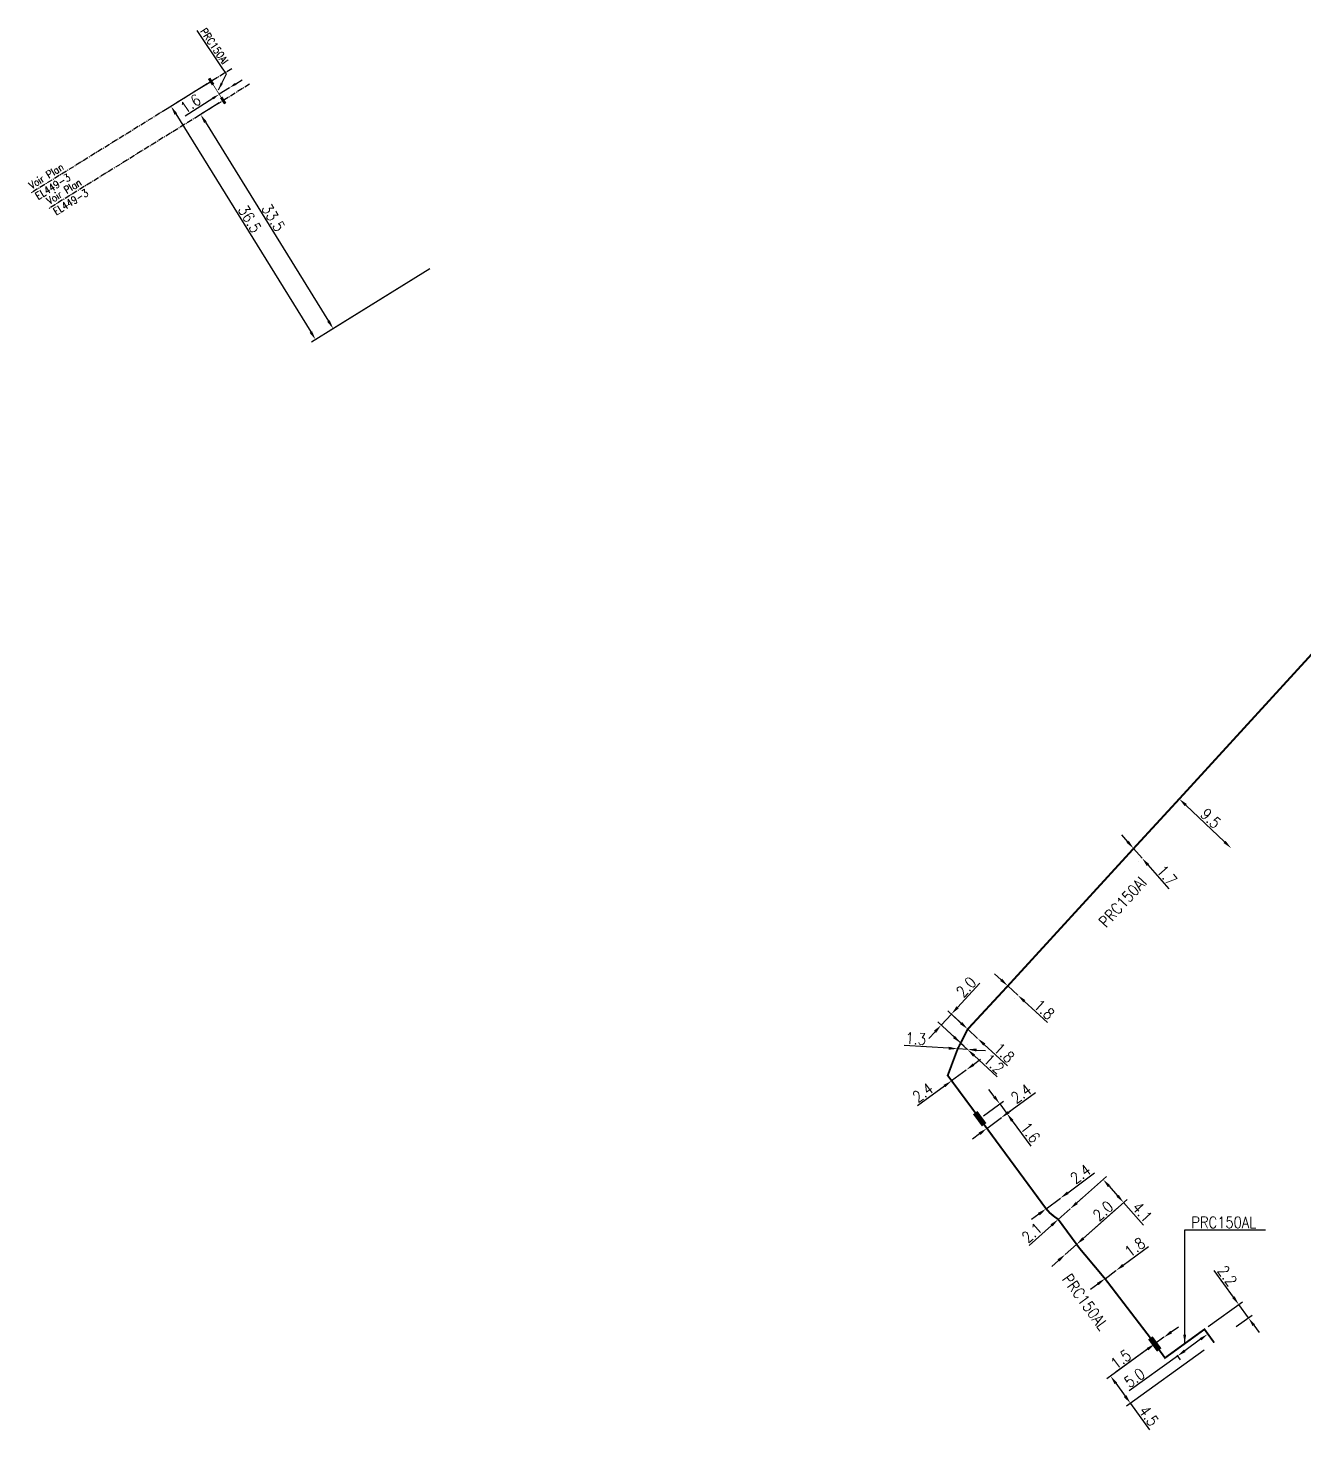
# Model space of a CAD drawing. Header units: millimetres. Extents: x 108263 to 108641, y 127000 to 128003.
# Drawn here: x 108262.6 to 108432.3, y 127700.7 to 127887.2 of the extents above; entities that cross this region are included whole.
import ezdxf
from ezdxf.enums import TextEntityAlignment as Align

# ---------------------------------------------------------------- set-up
doc = ezdxf.new("R2010")
doc.units = ezdxf.units.MM
doc.header["$PDMODE"] = 34
doc.linetypes.add('CENTER2', pattern=[1.125, 0.75, -0.125, 0.125, -0.125])
doc.layers.get('0').update_dxf_attribs({"linetype": 'CONTINUOUS'})
doc.layers.get('Defpoints').update_dxf_attribs({"linetype": 'CONTINUOUS'})
for name, color, linetype in [('M_110', 1, 'M_ST_10'), ('M_300', 7, 'CONTINUOUS'), ('M_930', 7, 'CONTINUOUS')]:
    doc.layers.add(name, color=color, linetype=linetype)
doc.styles.add('M_ROMANS', font='ROMANS.shx', dxfattribs={"width": 0.75})
doc.styles.get("Standard").update_dxf_attribs({"font": 'romans.shx', "width": 0.85})
doc.linetypes.add('M_ST_10', pattern='A,5,-0.3,["++",Standard,S=1,R=0,X=0,Y=-0.5],-2.8', length=8.1)
doc.dimstyles.get("Standard").update_dxf_attribs({"dimtxt": 1.5, "dimasz": 1.2, "dimexe": 0.625, "dimexo": 0.625, "dimgap": 0.25, "dimtad": 1, "dimdec": 1, "dimzin": 0, "dimdsep": 46, "dimtxsty": 'Standard', "dimcen": -0.5, "dimadec": 0, "dimazin": 0, "dimtfac": 1, "dimtdec": 1, "dimtmove": 0, "dimatfit": 3, "dimfxl": 0, "dimtolj": 1, "dimtzin": 0, "dimarcsym": 0})

# ---------------------------------------------------------------- blocks, each defined once
blk = doc.blocks.new('M_300_03')
at = {"color": 0, "linetype": 'Continuous'}
blk.add_solid([(-1, 0.75), (-1, 0), (1, 0.75), (1, 0)], dxfattribs=at)
at = {"color": 0, "linetype": 'Continuous', "style": 'M_ROMANS', "width": 0.75, "flags": 3}
for tag, p in [('DEF_LEG', (0, -4.625)), ('DEF_COUP', (0, -7.125)), ('DEF_TYPE', (0, -9.625))]:
    blk.add_attdef(tag, text='', height=1.2, dxfattribs=at).set_placement(p, align=Align.MIDDLE)
blk = doc.blocks.new('*D28')
at = {"layer": 'Defpoints', "color": 0, "linetype": 'Continuous', "transparency": 16777216}
for p in [(108415.71, 127784.68), (108422.6, 127778.13), (108422.6, 127778.13)]:
    blk.add_point(p, dxfattribs=at)
at = {"layer": 'M_110', "color": 0, "linetype": 'Continuous', "lineweight": -2, "transparency": 16777216}
blk.add_line((108416.58, 127783.85), (108421.73, 127778.96), dxfattribs=at)
at = {"layer": 'M_110', "color": 0, "linetype": 'Continuous', "transparency": 16777216}
for points in [[(108416.72, 127784), (108416.44, 127783.71), (108415.71, 127784.68)], [(108421.87, 127779.1), (108421.6, 127778.81), (108422.6, 127778.13)]]:
    blk.add_solid(points, dxfattribs=at)
at = {"layer": 'M_110', "color": 0, "linetype": 'Continuous', "transparency": 16777216, "insert": (108419.88, 127782.09), "char_height": 1.5, "attachment_point": 5, "rotation": 316.4595}
blk.add_mtext('\\A1;9.5', dxfattribs=at)
blk = doc.blocks.new('*D29')
at = {"layer": 'Defpoints', "color": 0, "linetype": 'Continuous', "transparency": 16777216}
for p in [(108409.63, 127778.08), (108409.63, 127778.08), (108410.76, 127776.79)]:
    blk.add_point(p, dxfattribs=at)
at = {"layer": 'M_110', "color": 0, "linetype": 'Continuous', "lineweight": -2, "transparency": 16777216}
for p, q in [((108408.85, 127778.98), (108408.06, 127779.89)), ((108409.63, 127778.08), (108410.76, 127776.79)), ((108410.29, 127776.38), (108410.29, 127776.38)), ((108411.54, 127775.89), (108414.3, 127772.73))]:
    blk.add_line(p, q, dxfattribs=at)
at = {"layer": 'M_110', "color": 0, "linetype": 'Continuous', "transparency": 16777216}
for points in [[(108409, 127779.11), (108408.69, 127778.85), (108409.63, 127778.08)], [(108411.7, 127776.02), (108411.39, 127775.75), (108410.76, 127776.79)]]:
    blk.add_solid(points, dxfattribs=at)
at = {"layer": 'M_110', "color": 0, "linetype": 'Continuous', "transparency": 16777216, "insert": (108414.07, 127774.51), "char_height": 1.5, "attachment_point": 5, "rotation": 311.0642}
blk.add_mtext('\\A1;1.7', dxfattribs=at)
blk = doc.blocks.new('*D30')
at = {"layer": 'Defpoints', "color": 0, "linetype": 'Continuous', "transparency": 16777216}
for p in [(108392.9, 127759.8), (108394.22, 127758.58), (108394.22, 127758.58)]:
    blk.add_point(p, dxfattribs=at)
at = {"layer": 'M_110', "color": 0, "linetype": 'Continuous', "lineweight": -2, "transparency": 16777216}
for p, q in [((108392.02, 127760.62), (108391.14, 127761.43)), ((108392.48, 127759.34), (108392.48, 127759.34)), ((108392.9, 127759.8), (108394.22, 127758.58)), ((108393.8, 127758.12), (108393.8, 127758.12)), ((108395.1, 127757.76), (108398.18, 127754.92))]:
    blk.add_line(p, q, dxfattribs=at)
at = {"layer": 'M_110', "color": 0, "linetype": 'Continuous', "transparency": 16777216}
for points in [[(108392.16, 127760.76), (108391.88, 127760.47), (108392.9, 127759.8)], [(108395.24, 127757.91), (108394.97, 127757.62), (108394.22, 127758.58)]]:
    blk.add_solid(points, dxfattribs=at)
at = {"layer": 'M_110', "color": 0, "linetype": 'Continuous', "transparency": 16777216, "insert": (108397.76, 127756.67), "char_height": 1.5, "attachment_point": 5, "rotation": 317.2069}
blk.add_mtext('\\A1;1.8', dxfattribs=at)
blk = doc.blocks.new('*D31')
at = {"layer": 'Defpoints', "color": 0, "linetype": 'Continuous', "transparency": 16777216}
for p in [(108387.57, 127754.05), (108388.89, 127752.82), (108388.89, 127752.82)]:
    blk.add_point(p, dxfattribs=at)
at = {"layer": 'M_110', "color": 0, "linetype": 'Continuous', "lineweight": -2, "transparency": 16777216}
for p, q in [((108386.69, 127754.86), (108385.81, 127755.68)), ((108387.57, 127754.05), (108388.89, 127752.82)), ((108389.77, 127752.01), (108392.85, 127749.16))]:
    blk.add_line(p, q, dxfattribs=at)
at = {"layer": 'M_110', "color": 0, "linetype": 'Continuous', "transparency": 16777216}
for points in [[(108386.83, 127755.01), (108386.56, 127754.72), (108387.57, 127754.05)], [(108389.91, 127752.16), (108389.64, 127751.86), (108388.89, 127752.82)]]:
    blk.add_solid(points, dxfattribs=at)
at = {"layer": 'M_110', "color": 0, "linetype": 'Continuous', "transparency": 16777216, "insert": (108392.43, 127750.91), "char_height": 1.5, "attachment_point": 5, "rotation": 317.2079}
blk.add_mtext('\\A1;1.8', dxfattribs=at)
blk = doc.blocks.new('*D32')
at = {"layer": 'Defpoints', "color": 0, "linetype": 'Continuous', "transparency": 16777216}
for p in [(108386.63, 127752.2), (108387.54, 127751.36), (108387.54, 127751.36)]:
    blk.add_point(p, dxfattribs=at)
at = {"layer": 'M_110', "color": 0, "linetype": 'Continuous', "lineweight": -2, "transparency": 16777216}
for p, q in [((108385.75, 127753.01), (108384.87, 127753.83)), ((108386.63, 127752.2), (108387.54, 127751.36)), ((108388.42, 127750.54), (108391.49, 127747.7))]:
    blk.add_line(p, q, dxfattribs=at)
at = {"layer": 'M_110', "color": 0, "linetype": 'Continuous', "transparency": 16777216}
for points in [[(108385.88, 127753.16), (108385.61, 127752.87), (108386.63, 127752.2)], [(108388.55, 127750.69), (108388.28, 127750.39), (108387.54, 127751.36)]]:
    blk.add_solid(points, dxfattribs=at)
at = {"layer": 'M_110', "color": 0, "linetype": 'Continuous', "transparency": 16777216, "insert": (108391.07, 127749.44), "char_height": 1.5, "attachment_point": 5, "rotation": 317.2079}
blk.add_mtext('\\A1;1.2', dxfattribs=at)
blk = doc.blocks.new('*D33')
at = {"layer": 'Defpoints', "color": 0, "linetype": 'Continuous', "transparency": 16777216}
for p in [(108386.24, 127751.44), (108387.54, 127751.36), (108387.54, 127751.36)]:
    blk.add_point(p, dxfattribs=at)
at = {"layer": 'M_110', "color": 0, "linetype": 'Continuous', "lineweight": -2, "transparency": 16777216}
for p, q in [((108385.04, 127751.51), (108379.12, 127751.89)), ((108387.54, 127751.36), (108386.24, 127751.44)), ((108386.28, 127752.06), (108386.28, 127752.06)), ((108387.57, 127751.98), (108387.57, 127751.98)), ((108388.73, 127751.28), (108389.93, 127751.21))]:
    blk.add_line(p, q, dxfattribs=at)
at = {"layer": 'M_110', "color": 0, "linetype": 'Continuous', "transparency": 16777216}
for points in [[(108385.05, 127751.71), (108385.03, 127751.32), (108386.24, 127751.44)], [(108388.75, 127751.48), (108388.72, 127751.08), (108387.54, 127751.36)]]:
    blk.add_solid(points, dxfattribs=at)
at = {"layer": 'M_110', "color": 0, "linetype": 'Continuous', "transparency": 16777216, "insert": (108380.67, 127752.79), "char_height": 1.5, "attachment_point": 5, "rotation": 356.3841}
blk.add_mtext('\\A1;1.3', dxfattribs=at)
blk = doc.blocks.new('*D34')
at = {"layer": 'Defpoints', "color": 0, "linetype": 'Continuous', "transparency": 16777216}
for p in [(108385.4, 127756.06), (108387.57, 127754.05), (108387.54, 127751.36)]:
    blk.add_point(p, dxfattribs=at)
at = {"layer": 'M_110', "color": 0, "linetype": 'Continuous', "lineweight": -2, "transparency": 16777216}
for p, q in [((108386.21, 127756.94), (108389.18, 127760.15)), ((108384.04, 127754.59), (108385.4, 127756.06)), ((108387.11, 127754.47), (108384.94, 127756.48)), ((108383.23, 127753.71), (108382.41, 127752.83)), ((108387.08, 127751.78), (108383.58, 127755.02))]:
    blk.add_line(p, q, dxfattribs=at)
at = {"layer": 'M_110', "color": 0, "linetype": 'Continuous', "transparency": 16777216}
for points in [[(108386.07, 127757.08), (108386.36, 127756.8), (108385.4, 127756.06)], [(108383.08, 127753.85), (108383.37, 127753.57), (108384.04, 127754.59)]]:
    blk.add_solid(points, dxfattribs=at)
at = {"layer": 'M_110', "color": 0, "linetype": 'Continuous', "transparency": 16777216, "insert": (108387.37, 127759.66), "char_height": 1.5, "attachment_point": 5, "rotation": 47.2079}
blk.add_mtext('\\A1;2.0', dxfattribs=at)
blk = doc.blocks.new('*D35')
at = {"layer": 'Defpoints', "color": 0, "linetype": 'Continuous', "transparency": 16777216}
for p in [(108387.36, 127748.62), (108387.36, 127748.62), (108385.43, 127747.19)]:
    blk.add_point(p, dxfattribs=at)
at = {"layer": 'M_110', "color": 0, "linetype": 'Continuous', "lineweight": -2, "transparency": 16777216}
for p, q in [((108388.33, 127749.33), (108389.29, 127750.05)), ((108387.36, 127748.62), (108385.43, 127747.19)), ((108384.47, 127746.48), (108380.91, 127743.84))]:
    blk.add_line(p, q, dxfattribs=at)
at = {"layer": 'M_110', "color": 0, "linetype": 'Continuous', "transparency": 16777216}
for points in [[(108388.21, 127749.49), (108388.45, 127749.17), (108387.36, 127748.62)], [(108384.35, 127746.64), (108384.59, 127746.32), (108385.43, 127747.19)]]:
    blk.add_solid(points, dxfattribs=at)
at = {"layer": 'M_110', "color": 0, "linetype": 'Continuous', "transparency": 16777216, "insert": (108381.61, 127745.61), "char_height": 1.5, "attachment_point": 5, "rotation": 36.4978}
blk.add_mtext('\\A1;2.4', dxfattribs=at)
blk = doc.blocks.new('*D36')
at = {"layer": 'Defpoints', "color": 0, "linetype": 'Continuous', "transparency": 16777216}
for p in [(108399.93, 127731.59), (108399.93, 127731.59), (108398, 127730.16)]:
    blk.add_point(p, dxfattribs=at)
at = {"layer": 'M_110', "color": 0, "linetype": 'Continuous', "lineweight": -2, "transparency": 16777216}
for p, q in [((108400.89, 127732.3), (108404.45, 127734.94)), ((108398, 127730.16), (108399.93, 127731.59)), ((108397.03, 127729.45), (108396.07, 127728.73)), ((108397.62, 127730.66), (108397.62, 127730.66))]:
    blk.add_line(p, q, dxfattribs=at)
at = {"layer": 'M_110', "color": 0, "linetype": 'Continuous', "transparency": 16777216}
for points in [[(108400.77, 127732.46), (108401.01, 127732.14), (108399.93, 127731.59)], [(108396.91, 127729.61), (108397.15, 127729.28), (108398, 127730.16)]]:
    blk.add_solid(points, dxfattribs=at)
at = {"layer": 'M_110', "color": 0, "linetype": 'Continuous', "transparency": 16777216, "insert": (108402.56, 127734.78), "char_height": 1.5, "attachment_point": 5, "rotation": 36.5076}
blk.add_mtext('\\A1;2.4', dxfattribs=at)
blk = doc.blocks.new('*D37')
at = {"layer": 'Defpoints', "color": 0, "linetype": 'Continuous', "transparency": 16777216}
for p in [(108407.28, 127721.93), (108407.28, 127721.93), (108405.83, 127720.86)]:
    blk.add_point(p, dxfattribs=at)
at = {"layer": 'M_110', "color": 0, "linetype": 'Continuous', "lineweight": -2, "transparency": 16777216}
for p, q in [((108408.24, 127722.65), (108411.61, 127725.14)), ((108405.83, 127720.86), (108407.28, 127721.93)), ((108404.86, 127720.15), (108403.9, 127719.43)), ((108406.2, 127720.36), (108406.2, 127720.36))]:
    blk.add_line(p, q, dxfattribs=at)
at = {"layer": 'M_110', "color": 0, "linetype": 'Continuous', "transparency": 16777216}
for points in [[(108408.12, 127722.81), (108408.36, 127722.49), (108407.28, 127721.93)], [(108404.75, 127720.31), (108404.98, 127719.99), (108405.83, 127720.86)]]:
    blk.add_solid(points, dxfattribs=at)
at = {"layer": 'M_110', "color": 0, "linetype": 'Continuous', "transparency": 16777216, "insert": (108409.81, 127725.05), "char_height": 1.5, "attachment_point": 5, "rotation": 36.5073}
blk.add_mtext('\\A1;1.8', dxfattribs=at)
blk = doc.blocks.new('*D39')
at = {"layer": 'Defpoints', "color": 0, "linetype": 'Continuous', "transparency": 16777216}
for p in [(108419.06, 127714.13), (108419.51, 127713.5), (108415.01, 127711.2)]:
    blk.add_point(p, dxfattribs=at)
at = {"layer": 'M_110', "color": 0, "linetype": 'Continuous', "lineweight": -2, "transparency": 16777216}
for p, q in [((108418.54, 127712.8), (108416.44, 127711.27)), ((108419.43, 127713.62), (108419.88, 127712.99)), ((108415.46, 127710.57), (108409.06, 127705.93)), ((108415.38, 127710.69), (108415.83, 127710.06))]:
    blk.add_line(p, q, dxfattribs=at)
at = {"layer": 'M_110', "color": 0, "linetype": 'Continuous', "transparency": 16777216}
for points in [[(108418.42, 127712.96), (108418.66, 127712.64), (108419.51, 127713.5)], [(108416.32, 127711.44), (108416.55, 127711.11), (108415.46, 127710.57)]]:
    blk.add_solid(points, dxfattribs=at)
at = {"layer": 'M_110', "color": 0, "linetype": 'Continuous', "transparency": 16777216, "insert": (108409.76, 127707.67), "char_height": 1.5, "attachment_point": 5, "rotation": 35.9021}
blk.add_mtext('\\A1;5.0', dxfattribs=at)
blk = doc.blocks.new('*D40')
at = {"layer": 'Defpoints', "color": 0, "linetype": 'Continuous', "transparency": 16777216}
for p in [(108419.06, 127714.13), (108422.79, 127714.11), (108424.91, 127715.65)]:
    blk.add_point(p, dxfattribs=at)
at = {"layer": 'M_110', "color": 0, "linetype": 'Continuous', "lineweight": -2, "transparency": 16777216}
for p, q in [((108422.92, 127718.4), (108420.36, 127721.94)), ((108419.57, 127714.49), (108424.13, 127717.8)), ((108423.29, 127714.48), (108425.42, 127716.02)), ((108424.91, 127715.65), (108423.62, 127717.43)), ((108425.62, 127714.68), (108426.32, 127713.71))]:
    blk.add_line(p, q, dxfattribs=at)
at = {"layer": 'M_110', "color": 0, "linetype": 'Continuous', "transparency": 16777216}
for points in [[(108423.08, 127718.52), (108422.76, 127718.29), (108423.62, 127717.43)], [(108425.78, 127714.79), (108425.45, 127714.56), (108424.91, 127715.65)]]:
    blk.add_solid(points, dxfattribs=at)
at = {"layer": 'M_110', "color": 0, "linetype": 'Continuous', "transparency": 16777216, "insert": (108422.1, 127721.25), "char_height": 1.5, "attachment_point": 5, "rotation": 305.9021}
blk.add_mtext('\\A1;2.2', dxfattribs=at)
blk = doc.blocks.new('*D41')
at = {"layer": 'Defpoints', "color": 0, "linetype": 'Continuous', "transparency": 16777216}
for p in [(108413.67, 127713.06), (108413.67, 127713.06), (108412.45, 127712.18)]:
    blk.add_point(p, dxfattribs=at)
at = {"layer": 'M_300', "color": 0, "linetype": 'Continuous', "lineweight": -2, "transparency": 16777216}
for p, q in [((108414.64, 127713.77), (108415.61, 127714.47)), ((108413.67, 127713.06), (108412.45, 127712.18)), ((108411.48, 127711.48), (108407.3, 127708.45))]:
    blk.add_line(p, q, dxfattribs=at)
at = {"layer": 'M_300', "color": 0, "linetype": 'Continuous', "transparency": 16777216}
for points in [[(108414.52, 127713.93), (108414.76, 127713.6), (108413.67, 127713.06)], [(108411.36, 127711.64), (108411.6, 127711.32), (108412.45, 127712.18)]]:
    blk.add_solid(points, dxfattribs=at)
at = {"layer": 'M_300', "color": 0, "linetype": 'Continuous', "transparency": 16777216, "insert": (108407.92, 127710.14), "char_height": 1.5, "attachment_point": 5, "rotation": 35.9021}
blk.add_mtext('\\A1;1.5', dxfattribs=at)
blk = doc.blocks.new('*D42')
at = {"layer": 'Defpoints', "color": 0, "linetype": 'Continuous', "transparency": 16777216}
for p in [(108412.45, 127712.18), (108419.51, 127711.74), (108406.57, 127707.92)]:
    blk.add_point(p, dxfattribs=at)
at = {"layer": 'M_300', "color": 0, "linetype": 'Continuous', "lineweight": -2, "transparency": 16777216}
for p, q in [((108411.95, 127711.82), (108406.06, 127707.56)), ((108419, 127711.37), (108408.7, 127703.91)), ((108407.27, 127706.95), (108408.5, 127705.25)), ((108409.21, 127704.28), (108411.77, 127700.74))]:
    blk.add_line(p, q, dxfattribs=at)
at = {"layer": 'M_300', "color": 0, "linetype": 'Continuous', "transparency": 16777216}
for points in [[(108407.43, 127707.07), (108407.11, 127706.84), (108406.57, 127707.92)], [(108408.67, 127705.37), (108408.34, 127705.13), (108409.21, 127704.28)]]:
    blk.add_solid(points, dxfattribs=at)
at = {"layer": 'M_300', "color": 0, "linetype": 'Continuous', "transparency": 16777216, "insert": (108411.65, 127702.61), "char_height": 1.5, "attachment_point": 5, "rotation": 305.9021}
blk.add_mtext('\\A1;4.5', dxfattribs=at)
blk = doc.blocks.new('*D43')
at = {"layer": 'Defpoints', "color": 0, "linetype": 'Continuous', "transparency": 16777216}
for p in [(108401.18, 127730.15), (108401.18, 127730.15), (108399.61, 127728.75)]:
    blk.add_point(p, dxfattribs=at)
at = {"layer": 'M_110', "color": 0, "linetype": 'Continuous', "lineweight": -2, "transparency": 16777216}
for p, q in [((108402.08, 127730.94), (108402.98, 127731.74)), ((108401.18, 127730.15), (108399.61, 127728.75)), ((108398.72, 127727.95), (108395.73, 127725.29))]:
    blk.add_line(p, q, dxfattribs=at)
at = {"layer": 'M_110', "color": 0, "linetype": 'Continuous', "transparency": 16777216}
for points in [[(108401.95, 127731.09), (108402.21, 127730.79), (108401.18, 127730.15)], [(108398.59, 127728.1), (108398.85, 127727.8), (108399.61, 127728.75)]]:
    blk.add_solid(points, dxfattribs=at)
at = {"layer": 'M_110', "color": 0, "linetype": 'Continuous', "transparency": 16777216, "insert": (108396.11, 127726.97), "char_height": 1.5, "attachment_point": 5, "rotation": 41.6937}
blk.add_mtext('\\A1;2.1', dxfattribs=at)
blk = doc.blocks.new('*D44')
at = {"layer": 'Defpoints', "color": 0, "linetype": 'Continuous', "transparency": 16777216}
for p in [(108392.05, 127742.29), (108392.05, 127742.29), (108390.12, 127740.86)]:
    blk.add_point(p, dxfattribs=at)
at = {"layer": 'M_110', "color": 0, "linetype": 'Continuous', "lineweight": -2, "transparency": 16777216}
for p, q in [((108393.01, 127743), (108396.57, 127745.64)), ((108390.12, 127740.86), (108392.05, 127742.29)), ((108389.15, 127740.15), (108388.19, 127739.43))]:
    blk.add_line(p, q, dxfattribs=at)
at = {"layer": 'M_110', "color": 0, "linetype": 'Continuous', "transparency": 16777216}
for points in [[(108392.89, 127743.16), (108393.13, 127742.84), (108392.05, 127742.29)], [(108389.04, 127740.31), (108389.27, 127739.98), (108390.12, 127740.86)]]:
    blk.add_solid(points, dxfattribs=at)
at = {"layer": 'M_110', "color": 0, "linetype": 'Continuous', "transparency": 16777216, "insert": (108394.68, 127745.48), "char_height": 1.5, "attachment_point": 5, "rotation": 36.508}
blk.add_mtext('\\A1;2.4', dxfattribs=at)
blk = doc.blocks.new('*D45')
at = {"layer": 'Defpoints', "color": 0, "linetype": 'Continuous', "transparency": 16777216}
for p in [(108389.16, 127742.14), (108392.05, 127742.29), (108392.78, 127742.83)]:
    blk.add_point(p, dxfattribs=at)
at = {"layer": 'M_300', "color": 0, "linetype": 'Continuous', "lineweight": -2, "transparency": 16777216}
for p, q in [((108391.11, 127745.08), (108390.4, 127746.04)), ((108389.67, 127742.51), (108392.33, 127744.49)), ((108391.83, 127744.11), (108392.78, 127742.83)), ((108392.55, 127742.66), (108393.28, 127743.2)), ((108393.49, 127741.86), (108395.98, 127738.5))]:
    blk.add_line(p, q, dxfattribs=at)
at = {"layer": 'M_300', "color": 0, "linetype": 'Continuous', "transparency": 16777216}
for points in [[(108391.27, 127745.2), (108390.95, 127744.96), (108391.83, 127744.11)], [(108393.65, 127741.98), (108393.33, 127741.74), (108392.78, 127742.83)]]:
    blk.add_solid(points, dxfattribs=at)
at = {"layer": 'M_300', "color": 0, "linetype": 'Continuous', "transparency": 16777216, "insert": (108395.9, 127740.29), "char_height": 1.5, "attachment_point": 5, "rotation": 306.508}
blk.add_mtext('\\A1;1.6', dxfattribs=at)
blk = doc.blocks.new('*D46')
at = {"layer": 'Defpoints', "color": 0, "linetype": 'Continuous', "transparency": 16777216}
for p in [(108402.05, 127725.42), (108400.55, 127724.09), (108400.55, 127724.09)]:
    blk.add_point(p, dxfattribs=at)
at = {"layer": 'M_110', "color": 0, "linetype": 'Continuous', "lineweight": -2, "transparency": 16777216}
for p, q in [((108402.94, 127726.22), (108407.41, 127730.2)), ((108400.55, 127724.09), (108402.05, 127725.42)), ((108399.66, 127723.3), (108398.76, 127722.5))]:
    blk.add_line(p, q, dxfattribs=at)
at = {"layer": 'M_110', "color": 0, "linetype": 'Continuous', "transparency": 16777216}
for points in [[(108402.81, 127726.37), (108403.08, 127726.07), (108402.05, 127725.42)], [(108399.52, 127723.45), (108399.79, 127723.15), (108400.55, 127724.09)]]:
    blk.add_solid(points, dxfattribs=at)
at = {"layer": 'M_110', "color": 0, "linetype": 'Continuous', "transparency": 16777216, "insert": (108405.56, 127729.89), "char_height": 1.5, "attachment_point": 5, "rotation": 41.6937}
blk.add_mtext('\\A1;2.0', dxfattribs=at)
blk = doc.blocks.new('*D47')
at = {"layer": 'Defpoints', "color": 0, "linetype": 'Continuous', "transparency": 16777216}
for p in [(108405.58, 127734.06), (108401.18, 127730.15), (108402.05, 127725.42)]:
    blk.add_point(p, dxfattribs=at)
at = {"layer": 'M_110', "color": 0, "linetype": 'Continuous', "lineweight": -2, "transparency": 16777216}
for p, q in [((108401.65, 127730.56), (108406.04, 127734.47)), ((108406.37, 127733.16), (108407.5, 127731.89)), ((108402.51, 127725.84), (108408.77, 127731.41)), ((108408.3, 127731), (108410.97, 127728))]:
    blk.add_line(p, q, dxfattribs=at)
at = {"layer": 'M_110', "color": 0, "linetype": 'Continuous', "transparency": 16777216}
for points in [[(108406.52, 127733.3), (108406.22, 127733.03), (108405.58, 127734.06)], [(108407.65, 127732.03), (108407.35, 127731.76), (108408.3, 127731)]]:
    blk.add_solid(points, dxfattribs=at)
at = {"layer": 'M_110', "color": 0, "linetype": 'Continuous', "transparency": 16777216, "insert": (108410.78, 127729.72), "char_height": 1.5, "attachment_point": 5, "rotation": 311.6937}
blk.add_mtext('\\A1;4.1', dxfattribs=at)
blk = doc.blocks.new('*D50')
at = {"layer": 'Defpoints', "color": 0, "linetype": 'Continuous', "transparency": 16777216}
for p in [(108288.55, 127877.58), (108316.58, 127855.53), (108303.18, 127847.23)]:
    blk.add_point(p, dxfattribs=at)
at = {"layer": 'M_300', "color": 0, "linetype": 'Continuous', "lineweight": -2, "transparency": 16777216}
for p, q in [((108288.02, 127877.25), (108285.01, 127875.38)), ((108286.18, 127874.69), (108302.55, 127848.25)), ((108316.05, 127855.2), (108302.65, 127846.9))]:
    blk.add_line(p, q, dxfattribs=at)
at = {"layer": 'M_300', "color": 0, "linetype": 'Continuous', "transparency": 16777216}
for points in [[(108286.35, 127874.8), (108286.01, 127874.59), (108285.54, 127875.71)], [(108302.72, 127848.36), (108302.38, 127848.15), (108303.18, 127847.23)]]:
    blk.add_solid(points, dxfattribs=at)
at = {"layer": 'M_300', "color": 0, "linetype": 'Continuous', "transparency": 16777216, "insert": (108295.21, 127862), "char_height": 1.5, "attachment_point": 5, "rotation": 301.7707}
blk.add_mtext('\\A1;33.5', dxfattribs=at)
blk = doc.blocks.new('*D51')
at = {"layer": 'Defpoints', "color": 0, "linetype": 'Continuous', "transparency": 16777216}
for p in [(108286.94, 127880.11), (108316.58, 127855.53), (108300.83, 127845.78)]:
    blk.add_point(p, dxfattribs=at)
at = {"layer": 'M_300', "color": 0, "linetype": 'Continuous', "lineweight": -2, "transparency": 16777216}
for p, q in [((108286.41, 127879.78), (108281.08, 127876.48)), ((108282.25, 127875.79), (108300.2, 127846.8)), ((108316.05, 127855.2), (108300.3, 127845.45))]:
    blk.add_line(p, q, dxfattribs=at)
at = {"layer": 'M_300', "color": 0, "linetype": 'Continuous', "transparency": 16777216}
for points in [[(108282.42, 127875.89), (108282.08, 127875.68), (108281.61, 127876.81)], [(108300.37, 127846.9), (108300.03, 127846.69), (108300.83, 127845.78)]]:
    blk.add_solid(points, dxfattribs=at)
at = {"layer": 'M_300', "color": 0, "linetype": 'Continuous', "transparency": 16777216, "insert": (108292.07, 127861.82), "char_height": 1.5, "attachment_point": 5, "rotation": 301.7707}
blk.add_mtext('\\A1;36.5', dxfattribs=at)
blk = doc.blocks.new('*D53')
at = {"layer": 'Defpoints', "color": 0, "linetype": 'Continuous', "transparency": 16777216}
for p in [(108288.02, 127878.41), (108289.37, 127879.27), (108289.37, 127879.27)]:
    blk.add_point(p, dxfattribs=at)
at = {"layer": 'M_110', "color": 0, "linetype": 'Continuous', "lineweight": -2, "transparency": 16777216}
for p, q in [((108290.21, 127879.8), (108291.06, 127880.34)), ((108289.37, 127879.27), (108288.02, 127878.41)), ((108287.18, 127877.87), (108283.48, 127875.51))]:
    blk.add_line(p, q, dxfattribs=at)
at = {"layer": 'M_110', "color": 0, "linetype": 'Continuous', "transparency": 16777216}
for points in [[(108287.09, 127878.01), (108287.27, 127877.73), (108288.02, 127878.41)], [(108290.12, 127879.94), (108290.3, 127879.66), (108289.37, 127879.27)]]:
    blk.add_solid(points, dxfattribs=at)
at = {"layer": 'M_110', "color": 0, "linetype": 'Continuous', "transparency": 16777216, "insert": (108284.2, 127877.16), "char_height": 1.5, "attachment_point": 5, "rotation": 32.5138}
blk.add_mtext('\\A1;1.6', dxfattribs=at)
blk = doc.blocks.new('M_300_04')
at = {"color": 0, "linetype": 'Continuous'}
blk.add_line((0, 0.38), (0, -0.38), dxfattribs=at)
blk.add_solid([(-0.5, 0.19), (-0.5, -0.19), (0.5, 0.19), (0.5, -0.19)], dxfattribs=at)
at = {"color": 0, "linetype": 'Continuous', "width": 0.75, "flags": 3}
for tag, p in [('DEF_LEG', (0, -5)), ('DEF_COUP', (0.02, -7)), ('DEF_TYPE', (0, -9))]:
    blk.add_attdef(tag, text='', height=1.2, dxfattribs=at).set_placement(p, align=Align.MIDDLE)

msp = doc.modelspace()

# ---------------------------------------------------------------- linework, layer by layer
at = {"layer": 'M_110', "linetype": 'M_ST_10', "ltscale": 0.5, "const_width": 0.1}
msp.add_lwpolyline([(108286.94, 127880.11), (108288.55, 127877.58)], dxfattribs=at)
at = {"layer": 'M_110'}
msp.add_lwpolyline([(108448.25, 127820.26, 0.25, 0.25, 0), (108415.71, 127784.68, 0.25, 0.25, 0), (108409.63, 127778.08, 0.25, 0.25, 0), (108392.9, 127759.8, 0.25, 0.25, 0), (108387.57, 127754.05, 0.25, 0.25, 0), (108386.63, 127752.2, 0.25, 0.25, 0), (108386.24, 127751.44, 0.25, 0.25, 0), (108384.91, 127747.89, 0.25, 0.25, 0), (108384.91, 127747.89, 0.25, 0.25, 0), (108385.43, 127747.19, 0.25, 0.25, 0), (108388.57, 127742.95, 0, 0, 0)], format="xyseb", dxfattribs=at)
at = {"layer": 'M_110', "const_width": 0.25}
for points in [[(108389.76, 127741.34), (108390.12, 127740.86), (108398, 127730.16), (108398.5, 127729.6), (108399.08, 127729.13), (108399.61, 127728.75), (108399.61, 127728.75), (108402.46, 127724.88), (108405.83, 127720.86), (108411.86, 127712.99)], [(108413.04, 127711.38), (108413.81, 127710.32), (108419.06, 127714.13), (108420.35, 127712.35)]]:
    msp.add_lwpolyline(points, dxfattribs=at)
at = {"layer": 'M_930', "linetype": 'CENTER2', "flags": 128}
for points in [[(108289.69, 127881.81), (108262.93, 127865.24)], [(108292.06, 127879.75), (108265.3, 127863.18)]]:
    msp.add_lwpolyline(points, dxfattribs=at)

# ---------------------------------------------------------------- block references
at = {"layer": 'M_300'}
for name, p, rotation in [('M_300_04', (108286.94, 127880.11), 302.4403377192311), ('M_300_03', (108388.86, 127741.92), 306.3963301695924), ('M_300_03', (108412.15, 127711.96), 306.3051294964125)]:
    msp.add_blockref(name, p, dxfattribs=dict(at, rotation=rotation))
at = {"layer": 'M_300', "xscale": 0.4999999999999999, "yscale": 0.4999999999999999, "zscale": 0.4999999999999999, "rotation": 122.440337719108}
msp.add_blockref('M_300_03', (108288.71, 127877.68), dxfattribs=at)

# ---------------------------------------------------------------- texts
at = {"layer": 'M_110', "linetype": 'Continuous', "width": 0.85}
for s, rotation, p in [('PRC150Al', 47.5242, (108408.18, 127770.97)), ('PRC150AL', 306.1774, (108403.21, 127717.77))]:
    msp.add_text(s, height=1.5, rotation=rotation, dxfattribs=at).set_placement(p, align=Align.MIDDLE)
at = {"layer": 'M_110', "linetype": 'Continuous', "insert": (108288.48, 127882.29), "char_height": 1, "attachment_point": 9, "rotation": 304.1278}
msp.add_mtext('\\A1;PRC150Al', dxfattribs=at)
at = {"layer": 'M_110', "linetype": 'Continuous', "insert": (108417.31, 127727.6), "char_height": 1.5, "attachment_point": 7}
msp.add_mtext('\\A1;PRC150AL', dxfattribs=at)
at = {"layer": 'M_930', "linetype": 'Continuous', "char_height": 1, "attachment_point": 1, "rotation": 31.7707}
for insert in [(108262.56, 127866.61), (108264.93, 127864.55)]:
    msp.add_mtext_dynamic_manual_height_columns('Voir Plan \\PEL449-3', width=9.4726, gutter_width=5, heights=[0], dxfattribs=dict(at, insert=insert))

# ---------------------------------------------------------------- dimensions: what is measured, and where the dimension line sits
at = {"layer": 'M_110', "linetype": 'Continuous'}
dim = msp.add_linear_dim(base=(108289.37, 127879.27), p1=(108288.02, 127878.41), p2=(108289.37, 127879.27), angle=212.5138, dimstyle='Standard', override={"dimasz": 1}, dxfattribs=at)
dim.commit()
dim.dimension.update_dxf_attribs({"geometry": '*D53', "text_midpoint": (108284.74, 127876.31), "dimtype": 160})
for base, p1, p2, angle, picture, middle in [((108422.6, 127778.13), (108415.71, 127784.68), (108422.6, 127778.13), 316.4595, '*D28', (108419.2, 127781.37)), ((108409.63, 127778.08), (108410.76, 127776.79), (108409.63, 127778.08), 311.0642, '*D29', (108413.32, 127773.85)), ((108385.4, 127756.06), (108387.54, 127751.36), (108387.57, 127754.05), 47.2079, '*D34', (108388.11, 127758.98)), ((108394.22, 127758.58), (108392.9, 127759.8), (108394.22, 127758.58), 317.2069, '*D30', (108397.08, 127755.93)), ((108388.89, 127752.82), (108387.57, 127754.05), (108388.89, 127752.82), 317.2079, '*D31', (108391.75, 127750.18)), ((108387.54, 127751.36), (108386.24, 127751.44), (108387.54, 127751.36), 356.3841, '*D33', (108380.61, 127751.79)), ((108387.54, 127751.36), (108386.63, 127752.2), (108387.54, 127751.36), 317.2079, '*D32', (108390.39, 127748.71)), ((108387.36, 127748.62), (108385.43, 127747.19), (108387.36, 127748.62), 36.4978, '*D35', (108382.2, 127744.8)), ((108392.05, 127742.29), (108390.12, 127740.86), (108392.05, 127742.29), 216.508, '*D44', (108395.28, 127744.68)), ((108399.93, 127731.59), (108398, 127730.16), (108399.93, 127731.59), 36.5076, '*D36', (108403.15, 127733.98)), ((108405.58, 127734.06), (108402.05, 127725.42), (108401.18, 127730.15), 131.6937, '*D47', (108410.03, 127729.05)), ((108401.18, 127730.15), (108399.61, 127728.75), (108401.18, 127730.15), 221.6937, '*D43', (108396.77, 127726.22)), ((108400.55, 127724.09), (108402.05, 127725.42), (108400.55, 127724.09), 41.6937, '*D46', (108406.22, 127729.14)), ((108407.28, 127721.93), (108405.83, 127720.86), (108407.28, 127721.93), 36.5073, '*D37', (108410.41, 127724.25)), ((108424.91, 127715.65), (108419.06, 127714.13), (108422.79, 127714.11), 305.9021, '*D40', (108421.29, 127720.66)), ((108419.51, 127713.5), (108415.01, 127711.2), (108419.06, 127714.13), 35.9021, '*D39', (108410.34, 127706.86))]:
    dim = msp.add_linear_dim(base=base, p1=p1, p2=p2, angle=angle, dimstyle='Standard', dxfattribs=at)
    dim.commit()
    dim.dimension.update_dxf_attribs({"geometry": picture, "text_midpoint": middle, "dimtype": 160})
at = {"layer": 'M_300', "linetype": 'Continuous'}
for base, p1, picture, middle in [((108300.83, 127845.78), (108286.94, 127880.11), '*D51', (108291.22, 127861.29)), ((108303.18, 127847.23), (108288.55, 127877.58), '*D50', (108294.36, 127861.47))]:
    dim = msp.add_linear_dim(base=base, p1=p1, p2=(108316.58, 127855.53), angle=121.7707, dimstyle='Standard', override={"dimatfit": 0}, dxfattribs=at)
    dim.commit()
    dim.dimension.update_dxf_attribs({"geometry": picture, "text_midpoint": middle, "dimtype": 160})
for base, p1, p2, angle, picture, middle in [((108392.78, 127742.83), (108389.16, 127742.14), (108392.05, 127742.29), 126.508, '*D45', (108395.1, 127739.7)), ((108413.67, 127713.06), (108412.45, 127712.18), (108413.67, 127713.06), 215.9021, '*D41', (108408.51, 127709.33)), ((108406.57, 127707.92), (108419.51, 127711.74), (108412.45, 127712.18), 125.9021, '*D42', (108410.84, 127702.02))]:
    dim = msp.add_linear_dim(base=base, p1=p1, p2=p2, angle=angle, dimstyle='Standard', dxfattribs=at)
    dim.commit()
    dim.dimension.update_dxf_attribs({"geometry": picture, "text_midpoint": middle, "dimtype": 160})

# ---------------------------------------------------------------- leaders
at = {"layer": 'M_110', "linetype": 'Continuous', "annotation_type": 0, "has_hookline": 1, "hookline_direction": 1, "text_width": 5.71, "horizontal_direction": (0.561041, -0.827788, 0)}
msp.add_leader([(108287.92, 127878.98), (108288.97, 127881.11), (108288.41, 127881.94)], dimstyle='Standard', override={"dimasz": 1}, dxfattribs=at)
at = {"layer": 'M_110', "linetype": 'Continuous', "annotation_type": 0, "has_hookline": 1, "hookline_direction": 0, "text_width": 9.29}
msp.add_leader([(108416.43, 127712.23), (108416.44, 127727.35), (108417.64, 127727.35)], dimstyle='Standard', dxfattribs=at)

doc.saveas('drawing.dxf')
